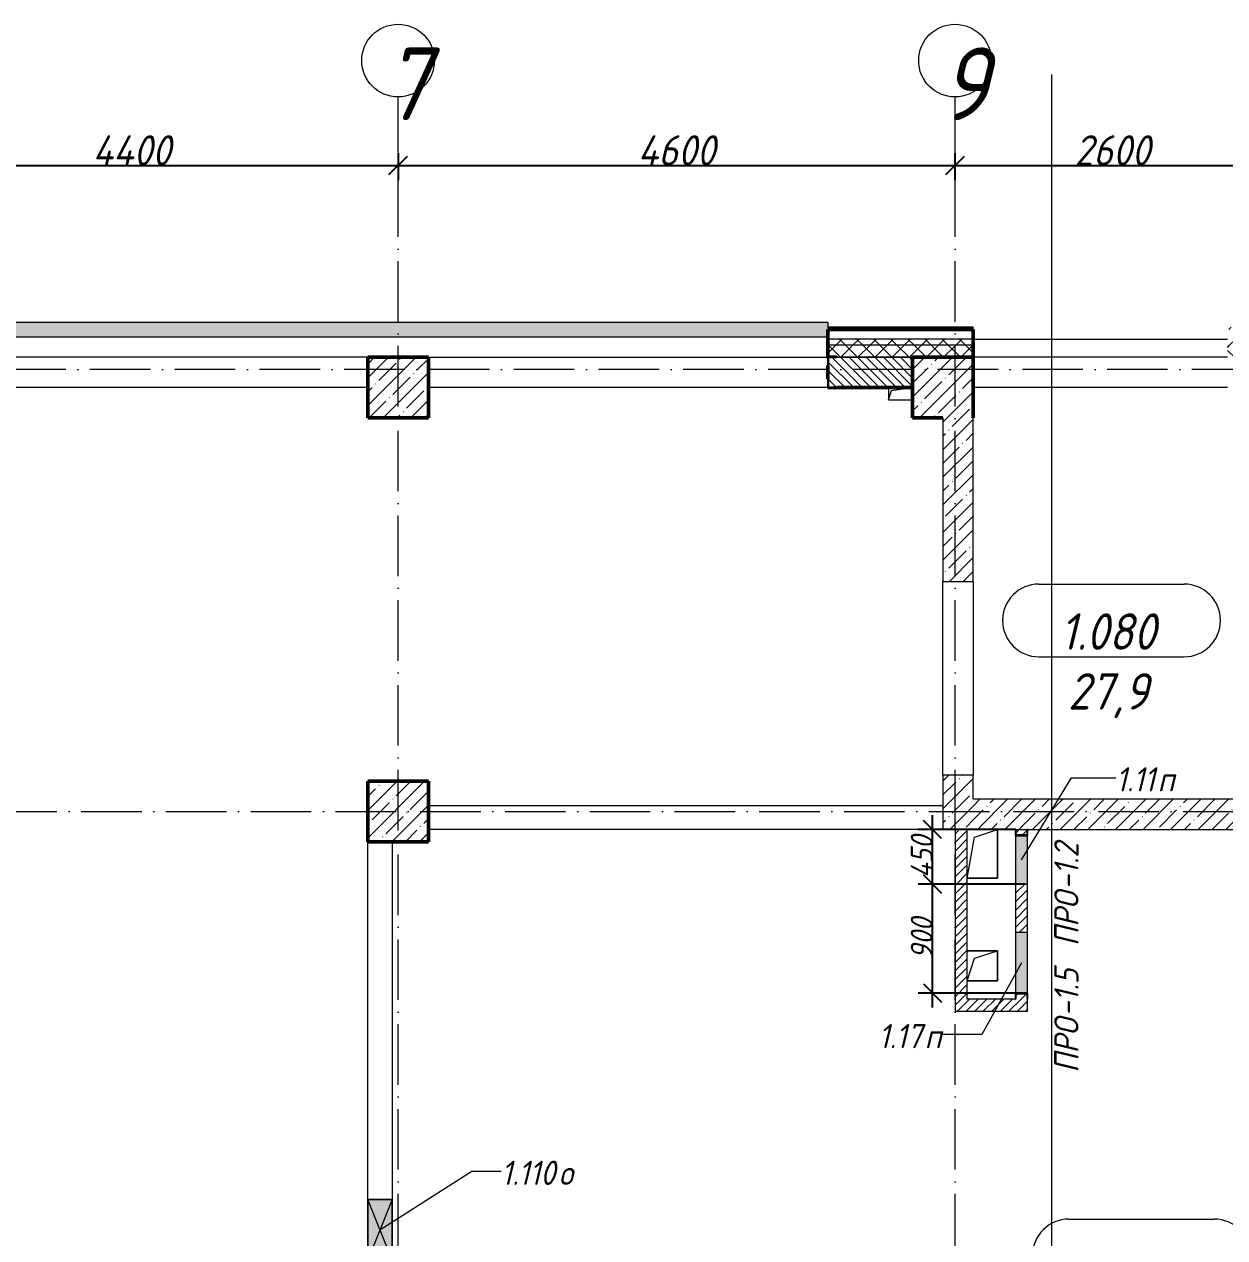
# Model space of a CAD drawing. Header units: millimetres. Extents: x -12989 to 629078, y -109036 to 555275.
# Drawn here: x 519776 to 529691, y 306353 to 316372 of the extents above; entities that cross this region are included whole.
import ezdxf

# ---------------------------------------------------------------- set-up
doc = ezdxf.new("R2010")
doc.units = ezdxf.units.MM
doc.linetypes.add('50_200_ШТРИХ_1Т_ш5_п1_п1_', pattern=[700, 500, -100, 0, -100])
for name, color, linetype, lineweight in [('A-____-____-DIMS', 7, 'Continuous', 9), ('A-DETL-GENF-OTLN', 7, 'Continuous', 9), ('A-FLOR-____-OTLN', 7, 'Continuous', 9), ('A-GENM-____-MCUT', 7, 'Continuous', 25), ('A-GENM-____-OTLN', 7, 'Continuous', 9), ('A-GENM-____-OTLN-1', 7, 'Continuous', 25), ('A-GLAZ-____-IDEN', 7, 'Continuous', 9), ('A-GLAZ-____-OTLN', 7, 'Continuous', 9), ('A-WALL-____-MCUT-1', 7, 'Continuous', 9), ('A-WALL-____-MCUT-2', 7, 'Continuous', 50), ('A-WALL-____-MCUT-3', 7, 'Continuous', 9), ('A-WALL-____-OTLN', 7, 'Continuous', 9), ('A-WALL-____-PATT-1', 7, 'Continuous', 9), ('A-WALL-FNSH-MCUT-1', 7, 'Continuous', 9), ('I-WALL-____-OTLN', 7, 'Continuous', 9), ('S-COLS-____-MCUT', 7, 'Continuous', 50), ('S-COLS-____-OTLN', 7, 'Continuous', 9), ('S-GRID-____-IDEN', 7, 'Continuous', 9), ('S-GRID-____-OTLN-1', 7, '50_200_ШТРИХ_1Т_ш5_п1_п1_', 9)]:
    doc.layers.add(name, color=color, linetype=linetype, lineweight=lineweight)
for name, color, linetype, lineweight, true_color in [('A-AREA-IDEN-1', 7, 'Continuous', 9, 0xaaaaaa), ('A-GLAZ-____-OTLN-1', 7, 'Continuous', 9, 0xc0c0c0), ('G-____-____-SYMB-1', 9, 'Continuous', 9, 0x808080)]:
    doc.layers.add(name, color=color, linetype=linetype, lineweight=lineweight, true_color=true_color)
doc.styles.add('ISOCPEUR_I', font='isocpeui.ttf', dxfattribs={"width": 0.9, "height": 2.5})
doc.styles.add('ISOCPEUR_I_10', font='isocpeui.ttf', dxfattribs={"width": 0.9, "height": 180})
doc.styles.add('ISOCPEUR_I_9', font='isocpeui.ttf', dxfattribs={"width": 0.9, "height": 250})
doc.dimstyles.new('ISO-1_8_0_9К_СРЕДНИЙ_Кладочные_3', dxfattribs={"dimscale": 304.8, "dimtxt": 179.276612, "dimasz": 0.492126, "dimexe": 0.393701, "dimexo": 0, "dimgap": 0, "dimtad": 1, "dimdec": 3, "dimrnd": 0.001, "dimdsep": 46, "dimtxsty": 'ISOCPEUR_I_10', "dimblk1": 'OBLIQUE', "dimblk2": 'OBLIQUE', "dimsah": 1, "dimcen": 0.09, "dimdle": 0.393701, "dimazin": 0, "dimtfac": 1, "dimtdec": 4, "dimtix": 1, "dimtmove": 0, "dimatfit": 3, "dimfxl": 1, "dimtvp": 1, "dimtolj": 1, "dimtzin": 0, "dimarcsym": 2})
doc.dimstyles.new('ISO-2_5_0_9К_БОЛЬШОЙ_ОСИ', dxfattribs={"dimscale": 304.8, "dimtxt": 248.995294, "dimasz": 0.492126, "dimexe": 0.393701, "dimexo": 0, "dimgap": 0, "dimtad": 1, "dimdec": 0, "dimzin": 0, "dimdsep": 46, "dimtxsty": 'ISOCPEUR_I_9', "dimblk1": 'OBLIQUE', "dimblk2": 'OBLIQUE', "dimsah": 1, "dimcen": 0.09, "dimdle": 0.393701, "dimazin": 0, "dimtfac": 1, "dimtdec": 4, "dimtix": 1, "dimtmove": 0, "dimatfit": 3, "dimfxl": 1, "dimtvp": 1, "dimtolj": 1, "dimtzin": 0, "dimarcsym": 2})
pattern_1 = [(45, (513013.31, 265891.49), (-70.71068, 70.71068), []), (135, (513013.31, 265891.49), (-70.71068, -70.71068), [])]
pattern_2 = [(45, (513013.31, 265891.49), (-114.04925, 114.04925), []), (45, (513127.36, 265891.49), (-114.04925, 114.04925), [201.612, -40.322, 3.353, -36.97])]
pattern_3 = [(45, (513013.31, 265891.49), (-35.35534, 35.35534), [])]

# ---------------------------------------------------------------- blocks, each defined once
blk = doc.blocks.new('BSC_Колонна _Прямоугольная - 500х500-V7-АР1_План отверстий 1 этажа в осях 1-64_А-ГГ')
at = {"layer": 'S-COLS-____-OTLN'}
h = blk.add_hatch(dxfattribs=at)
h.set_pattern_fill('FP_35', color=256, style=0, pattern_type=2)
h.set_pattern_definition([(45, (-9850, -43981.04), (-114.04925, 114.04925), []), (45, (-9735.95, -43981.04), (-114.04925, 114.04925), [201.613, -40.323, 3.353, -36.97])])
h.paths.add_polyline_path([(-250, -250), (250, -250), (250, 250), (-250, 250)], flags=0)
at = {"layer": 'S-COLS-____-MCUT'}
for p, q in [((250, 250), (-250, 250)), ((-250, 250), (-250, -250)), ((250, -250), (250, 250)), ((-250, -250), (250, -250))]:
    blk.add_line(p, q, dxfattribs=at)
blk = doc.blocks.new('BSC_Колонна _Прямоугольная - 500х500-V80-АР1_План отверстий 1 этажа в осях 1-64_А-ГГ')
at = {"layer": 'S-COLS-____-OTLN'}
h = blk.add_hatch(dxfattribs=at)
h.set_pattern_fill('FP_112', color=256, style=0, pattern_type=2)
h.set_pattern_definition([(45, (-9850, -47481.04), (-114.04925, 114.04925), []), (45, (-9735.95, -47481.04), (-114.04925, 114.04925), [201.613, -40.323, 3.353, -36.97])])
h.paths.add_polyline_path([(-250, -250), (250, -250), (250, 250), (-250, 250)], flags=0)
at = {"layer": 'S-COLS-____-MCUT'}
for p, q in [((250, 250), (-250, 250)), ((-250, 250), (-250, -250)), ((250, -250), (250, 250)), ((-250, -250), (250, -250))]:
    blk.add_line(p, q, dxfattribs=at)
blk = doc.blocks.new('Фахверк_СКБ_Уголок - 250_2700-27497298-АР1_План отверстий 1 этажа в осях 1-64_А-ГГ')
at = {"layer": 'A-GENM-____-MCUT'}
for p, q in [((200, 181), (125, 181)), ((125, 181), (125, 106)), ((125, 106), (131, 106)), ((131, 106), (131, 175)), ((131, 175), (200, 175)), ((200, 175), (200, 181)), ((131, -6), (125, -6)), ((125, -6), (125, -81)), ((125, -81), (200, -81)), ((131, -75), (131, -6)), ((200, -75), (131, -75)), ((200, -81), (200, -75))]:
    blk.add_line(p, q, dxfattribs=at)
blk = doc.blocks.new('AR_Отверстие Ниша - Лючок-32403523-АР1_План отверстий 1 этажа в осях 1-64_А-ГГ')
at = {"layer": 'A-GLAZ-____-OTLN'}
blk.add_hatch(color=256, dxfattribs=at).paths.add_polyline_path([(-200, 50), (-200, -50), (200, -50), (200, 50), (153, 50)], flags=0)
for p, q in [((200, 50), (-200, 50)), ((-200, 50), (-200, -50)), ((-200, -50), (200, -50))]:
    blk.add_line(p, q, dxfattribs=at)
blk = doc.blocks.new('AR_Отверстие Ниша - Лючок-32403555-АР1_План отверстий 1 этажа в осях 1-64_А-ГГ')
at = {"layer": 'A-GLAZ-____-OTLN'}
blk.add_hatch(color=256, dxfattribs=at).paths.add_polyline_path([(-250, 50), (-250, -50), (250, -50), (250, 50)], flags=0)
for p, q in [((250, 50), (-250, 50)), ((250, -50), (250, 50)), ((-250, -50), (250, -50))]:
    blk.add_line(p, q, dxfattribs=at)
blk = doc.blocks.new('154_Фахверк_СКБ_Швеллер - Тип_100_4010_1-28088705-АР1_План отверстий 1 этажа в осях 1-64_А-ГГ')
at = {"layer": 'A-GENM-____-MCUT'}
for p, q in [((175, 50), (125, 50)), ((125, 50), (125, -50)), ((128, 47), (175, 47)), ((128, -47), (128, 47)), ((175, 47), (175, 50)), ((125, -50), (175, -50)), ((175, -47), (128, -47)), ((175, -50), (175, -47))]:
    blk.add_line(p, q, dxfattribs=at)
blk = doc.blocks.new('AR_Отверстие прямоугольное _в плите_ - AR_Отверстие прямоугольное _в плите_-30458064-АР1_План отверстий 1 этажа в осях 1-64_А-ГГ')
at = {"layer": 'A-GENM-____-OTLN'}
for p, q in [((125, 125), (-125, 125)), ((-63, 63), (125, 125)), ((125, -125), (125, 125)), ((-125, -125), (-63, 63)), ((-125, -125), (125, -125))]:
    blk.add_line(p, q, dxfattribs=at)
blk = doc.blocks.new('AR_Отверстие прямоугольное _в плите_ - AR_Отверстие прямоугольное _в плите_-V169-АР1_План отверстий 1 этажа в осях 1-64_А-ГГ')
at = {"layer": 'A-GENM-____-OTLN'}
for p, q in [((-125, -200), (-63, 137)), ((-63, 137), (125, 200)), ((125, -200), (125, 200)), ((-125, -200), (125, -200))]:
    blk.add_line(p, q, dxfattribs=at)
blk = doc.blocks.new('AR_Отверстие прямоугольное _в плите_ - AR_Отверстие прямоугольное _в плите_-30511731-АР1_План отверстий 1 этажа в осях 1-64_А-ГГ')
at = {"layer": 'A-GENM-____-OTLN'}
for p, q in [((-100, 50), (-100, -50)), ((-100, -50), (-75, 25)), ((-75, 25), (100, 50)), ((-100, -50), (100, -50))]:
    blk.add_line(p, q, dxfattribs=at)
blk = doc.blocks.new('Отлив_СКБ - Отлив витража_120_НВФ-31885342-АР1_План отверстий 1 этажа в осях 1-64_А-ГГ')
at = {"layer": 'A-GLAZ-____-OTLN-1'}
for points in [[(0, 0), (0, -2), (7800, -2), (7800, 0), (2810, 0)], [(0, -2), (0, -120), (7800, -120), (7800, -2), (2810, -2)]]:
    blk.add_hatch(color=256, dxfattribs=at).paths.add_polyline_path(points, flags=0)
at = {"layer": 'A-GLAZ-____-OTLN'}
for p, q in [((0, 0), (7800, 0)), ((7800, -2), (0, -2)), ((0, -120), (0, -83)), ((7800, -83), (7800, -120)), ((0, -120), (7800, -120))]:
    blk.add_line(p, q, dxfattribs=at)
blk = doc.blocks.new('AR_Отверстие прямоугольное _в стене__БезПР - AR_Отверстие прямоугольное _в стене__БезПР-36427908-АР1_План отверстий 1 этажа в осях 1-64_А-ГГ')
at = {"layer": 'A-GLAZ-____-OTLN'}
blk.add_hatch(color=256, dxfattribs=at).paths.add_polyline_path([(250, -100), (250, 100), (-250, 100), (-250, -100)], flags=0)
at = {"layer": 'A-DETL-GENF-OTLN'}
for p, q in [((-250, -100), (-250, 100)), ((-250, 100), (250, 100)), ((250, 100), (-250, -100)), ((-250, 100), (250, -100)), ((250, 100), (-250, 100)), ((-250, 100), (-250, -100)), ((250, 100), (250, -100)), ((250, -100), (250, 100)), ((250, -100), (-250, -100)), ((-250, -100), (250, -100))]:
    blk.add_line(p, q, dxfattribs=at)
at = {"layer": 'A-GLAZ-____-OTLN'}
blk.add_line((250, 100), (-250, 100), dxfattribs=at)
blk = doc.blocks.new('Ось сетки - Круг_Ø6_00__ISO-2_5_0_9K_-25732049-АР1_План отверстий 1 этажа в осях 1-64_А-ГГ')
at = {"layer": 'S-GRID-____-IDEN'}
blk.add_circle((0, 0), 3, dxfattribs=at)
blk = doc.blocks.new('_Oblique')
at = {"color": 0, "linetype": 'ByBlock', "lineweight": -2}
blk.add_line((-0.5, -0.5), (0.5, 0.5), dxfattribs=at)
blk = doc.blocks.new('*D5787')
at = {"layer": 'A-____-____-DIMS', "color": 0, "lineweight": -2, "transparency": 16777216}
for p, q in [((527278, 308253), (527278, 309393)), ((528042, 309273), (527158, 309273)), ((528011, 308373), (527158, 308373))]:
    blk.add_line(p, q, dxfattribs=at)
at = {"layer": 'Defpoints', "color": 0, "transparency": 16777216}
for p in [(527278, 309273), (528042, 309273), (528011, 308373)]:
    blk.add_point(p, dxfattribs=at)
at = {"layer": 'A-____-____-DIMS', "color": 0, "lineweight": -2, "transparency": 16777216, "xscale": 150, "yscale": 150, "zscale": 150}
for p, rotation in [((527278, 309273), 90), ((527278, 308373), 270)]:
    blk.add_blockref('_Oblique', p, dxfattribs=dict(at, rotation=rotation))
at = {"layer": 'A-____-____-DIMS', "color": 0, "transparency": 16777216, "insert": (527188, 308823), "char_height": 180, "width": 409.58, "attachment_point": 5, "rotation": 90, "style": 'ISOCPEUR_I_10'}
blk.add_mtext('\\A1;900', dxfattribs=at)
blk = doc.blocks.new('*D5788')
at = {"layer": 'A-____-____-DIMS', "color": 0, "lineweight": -2, "transparency": 16777216}
for p, q in [((527278, 309153), (527278, 309843)), ((527963, 309723), (527158, 309723)), ((528042, 309273), (527158, 309273))]:
    blk.add_line(p, q, dxfattribs=at)
at = {"layer": 'Defpoints', "color": 0, "transparency": 16777216}
for p in [(527278, 309723), (527963, 309723), (528042, 309273)]:
    blk.add_point(p, dxfattribs=at)
at = {"layer": 'A-____-____-DIMS', "color": 0, "lineweight": -2, "transparency": 16777216, "xscale": 150, "yscale": 150, "zscale": 150}
for p, rotation in [((527278, 309723), 90), ((527278, 309273), 270)]:
    blk.add_blockref('_Oblique', p, dxfattribs=dict(at, rotation=rotation))
at = {"layer": 'A-____-____-DIMS', "color": 0, "transparency": 16777216, "insert": (527188, 309498), "char_height": 180, "width": 426.13, "attachment_point": 5, "rotation": 90, "style": 'ISOCPEUR_I_10'}
blk.add_mtext('\\A1;450', dxfattribs=at)
blk = doc.blocks.new('*D5810')
at = {"layer": 'A-____-____-DIMS', "color": 0, "lineweight": -2, "transparency": 16777216}
for p, q in [((518463, 315312), (518463, 315086)), ((522863, 315312), (522863, 315086)), ((518343, 315206), (522983, 315206))]:
    blk.add_line(p, q, dxfattribs=at)
at = {"layer": 'Defpoints', "color": 0, "transparency": 16777216}
for p in [(518463, 315312), (522863, 315312), (522863, 315206)]:
    blk.add_point(p, dxfattribs=at)
at = {"layer": 'A-____-____-DIMS', "color": 0, "lineweight": -2, "transparency": 16777216, "xscale": 150, "yscale": 150, "zscale": 150, "rotation": 180}
blk.add_blockref('_Oblique', (518463, 315206), dxfattribs=at)
at = {"layer": 'A-____-____-DIMS', "color": 0, "lineweight": -2, "transparency": 16777216, "xscale": 150, "yscale": 150, "zscale": 150}
blk.add_blockref('_Oblique', (522863, 315206), dxfattribs=at)
at = {"layer": 'A-____-____-DIMS', "color": 0, "transparency": 16777216, "insert": (520663, 315331), "char_height": 250, "width": 804.45, "attachment_point": 5, "style": 'ISOCPEUR_I_9'}
blk.add_mtext('\\A1;4400', dxfattribs=at)
blk = doc.blocks.new('*D5811')
at = {"layer": 'A-____-____-DIMS', "color": 0, "lineweight": -2, "transparency": 16777216}
for p, q in [((522863, 315312), (522863, 315086)), ((527463, 315312), (527463, 315086)), ((522743, 315206), (527583, 315206))]:
    blk.add_line(p, q, dxfattribs=at)
at = {"layer": 'Defpoints', "color": 0, "transparency": 16777216}
for p in [(522863, 315312), (527463, 315312), (527463, 315206)]:
    blk.add_point(p, dxfattribs=at)
at = {"layer": 'A-____-____-DIMS', "color": 0, "lineweight": -2, "transparency": 16777216, "xscale": 150, "yscale": 150, "zscale": 150, "rotation": 180}
blk.add_blockref('_Oblique', (522863, 315206), dxfattribs=at)
at = {"layer": 'A-____-____-DIMS', "color": 0, "lineweight": -2, "transparency": 16777216, "xscale": 150, "yscale": 150, "zscale": 150}
blk.add_blockref('_Oblique', (527463, 315206), dxfattribs=at)
at = {"layer": 'A-____-____-DIMS', "color": 0, "transparency": 16777216, "insert": (525163, 315331), "char_height": 250, "width": 781.46, "attachment_point": 5, "style": 'ISOCPEUR_I_9'}
blk.add_mtext('\\A1;4600', dxfattribs=at)
blk = doc.blocks.new('*D5812')
at = {"layer": 'A-____-____-DIMS', "color": 0, "lineweight": -2, "transparency": 16777216}
for p, q in [((527463, 315312), (527463, 315086)), ((530063, 315312), (530063, 315086)), ((527343, 315206), (530183, 315206))]:
    blk.add_line(p, q, dxfattribs=at)
at = {"layer": 'Defpoints', "color": 0, "transparency": 16777216}
for p in [(527463, 315312), (530063, 315312), (530063, 315206)]:
    blk.add_point(p, dxfattribs=at)
at = {"layer": 'A-____-____-DIMS', "color": 0, "lineweight": -2, "transparency": 16777216, "xscale": 150, "yscale": 150, "zscale": 150, "rotation": 180}
blk.add_blockref('_Oblique', (527463, 315206), dxfattribs=at)
at = {"layer": 'A-____-____-DIMS', "color": 0, "lineweight": -2, "transparency": 16777216, "xscale": 150, "yscale": 150, "zscale": 150}
blk.add_blockref('_Oblique', (530063, 315206), dxfattribs=at)
at = {"layer": 'A-____-____-DIMS', "color": 0, "transparency": 16777216, "insert": (528763, 315331), "char_height": 250, "width": 758.48, "attachment_point": 5, "style": 'ISOCPEUR_I_9'}
blk.add_mtext('\\A1;2600', dxfattribs=at)
blk = doc.blocks.new('AAR_СКБ_Марка_помещения_1_5 ммп - Номер _ Площадь-27962135-АИ_План этажа_Стены_1')
at = {"layer": 'A-AREA-IDEN-1'}
for p, q in [((-2.987, 3), (3.013, 3)), ((-2.987, 0), (3.013, 0))]:
    blk.add_line(p, q, dxfattribs=at)
for centre, start, end in [((-2.987, 1.5), 90, 270), ((3.013, 1.5), 270, 90)]:
    blk.add_arc(centre, 1.5, start, end, dxfattribs=at)

msp = doc.modelspace()

# ---------------------------------------------------------------- hatches: boundary and pattern name
at = {"layer": 'A-WALL-____-PATT-1'}
h = msp.add_hatch(dxfattribs=at)
h.set_pattern_fill('FP_3', color=256, style=0, pattern_type=2)
h.set_pattern_definition([(45, (513013.31, 265891.49), (-85.53659, 85.53659), []), (45, (513070.34, 265891.49), (-85.53659, 85.53659), [])])
h.paths.add_polyline_path([(536793.3109, 313852.5335), (536793.3109, 313872.5335), (531713.3109, 313872.5335), (531713.3109, 313852.5335), (535975.3966, 313852.5335)], flags=0)
h.paths.add_polyline_path([(530313.3109, 313852.5335), (530313.3109, 313872.5335), (529713.3109, 313872.5335), (529713.3109, 313852.5335)], flags=0)
h.paths.add_polyline_path([(527613.3109, 313852.5335), (527613.3109, 313872.5335), (526413.3109, 313872.5335), (526413.3109, 313852.5335), (527138.0751, 313852.5335)], flags=0)
h.paths.add_polyline_path([(518613.3109, 313852.5335), (518613.3109, 313872.5335), (510333.3109, 313872.5335), (510333.3109, 313852.5335), (518300.7537, 313852.5335)], flags=0)
h = msp.add_hatch(dxfattribs=at)
h.set_pattern_fill('FP_1', color=256, style=0, pattern_type=2)
h.set_pattern_definition(pattern_1)
h.paths.add_polyline_path([(536663.3109, 313722.5335), (536713.3109, 313722.5335), (536713.3109, 313772.5335), (531713.3109, 313772.5335), (531713.3109, 313722.5335), (535975.3966, 313722.5335)], flags=0)
h.paths.add_polyline_path([(527613.3109, 313722.5335), (527613.3109, 313772.5335), (526413.3109, 313772.5335), (526413.3109, 313722.5335), (527138.0751, 313722.5335)], flags=0)
h.paths.add_polyline_path([(529713.3109, 313722.5335), (530313.3109, 313722.5335), (530313.3109, 313772.5335), (529713.3109, 313772.5335)], flags=0)
h.paths.add_polyline_path([(518300.7537, 313722.5335), (518613.3109, 313722.5335), (518613.3109, 313772.5335), (510413.3109, 313772.5335), (510413.3109, 313722.5335), (516533.2894, 313722.5335)], flags=0)
h = msp.add_hatch(dxfattribs=at)
h.set_pattern_fill('FP_1', color=256, style=0, pattern_type=2)
h.set_pattern_definition(pattern_1)
h.paths.add_polyline_path([(536563.3109, 313622.5335), (536663.3109, 313622.5335), (536663.3109, 313722.5335), (531713.3109, 313722.5335), (531713.3109, 313622.5335), (535975.3966, 313622.5335)], flags=0)
h.paths.add_polyline_path([(530313.3109, 313622.5335), (530313.3109, 313722.5335), (529713.3109, 313722.5335), (529713.3109, 313622.5335)], flags=0)
h.paths.add_polyline_path([(527138.0751, 313622.5335), (527613.3109, 313622.5335), (527613.3109, 313722.5335), (526413.3109, 313722.5335), (526413.3109, 313628.5335), (526488.3109, 313628.5335), (526488.3109, 313622.5335), (527113.3109, 313622.5335)], flags=0)
h.paths.add_polyline_path([(518613.3109, 313622.5335), (518613.3109, 313722.5335), (510463.3109, 313722.5335), (510463.3109, 313622.5335), (518300.7537, 313622.5335)], flags=0)
h = msp.add_hatch(dxfattribs=at)
h.set_pattern_fill('FP_6', color=256, style=0, pattern_type=2)
h.set_pattern_definition([(135, (513013.31, 265891.49), (-35.35534, -35.35534), [])])
h.paths.add_polyline_path([(526488.3109, 313372.5335), (527113.3109, 313372.5335), (527113.3109, 313622.5335), (526419.3109, 313622.5335), (526419.3109, 313553.5335), (526413.3109, 313553.5335), (526413.3109, 313441.5335), (526419.3109, 313441.5335), (526419.3109, 313372.5335)], flags=0)
h = msp.add_hatch(dxfattribs=at)
h.set_pattern_fill('FP_27', color=256, style=0, pattern_type=2)
h.set_pattern_definition(pattern_2)
h.paths.add_polyline_path([(527363.3109, 309722.5335), (527613.3109, 309722.5335), (527613.3109, 310172.5335), (527363.3109, 310172.5335)], flags=0)
h.paths.add_polyline_path([(527613.3109, 311772.5335), (527613.3109, 313122.5335), (527363.3109, 313122.5335), (527363.3109, 311772.5335)], flags=0)
h = msp.add_hatch(dxfattribs=at)
h.set_pattern_fill('FP_27', color=256, style=0, pattern_type=2)
h.set_pattern_definition(pattern_2)
h.paths.add_polyline_path([(536063.3109, 309722.5335), (536063.3109, 309972.5335), (527613.3109, 309972.5335), (527613.3109, 309722.5335), (534207.9323, 309722.5335)], flags=0)
h = msp.add_hatch(dxfattribs=at)
h.set_pattern_fill('FP_5', color=256, style=0, pattern_type=2)
h.set_pattern_definition(pattern_3)
h.paths.add_polyline_path([(527563.3109, 308322.5335), (527563.3109, 309722.5335), (527463.3109, 309722.5335), (527463.3109, 308322.5335)], flags=0)
h = msp.add_hatch(dxfattribs=at)
h.set_pattern_fill('FP_5', color=256, style=0, pattern_type=2)
h.set_pattern_definition(pattern_3)
h.paths.add_polyline_path([(528060.3109, 308322.5335), (528060.3109, 308369.5335), (527966.3109, 308369.5335), (527966.3109, 308322.5335), (528013.3109, 308322.5335)], flags=0)
h.paths.add_polyline_path([(527963.3109, 308872.5335), (528063.3109, 308872.5335), (528063.3109, 309272.5335), (527963.3109, 309272.5335)], flags=0)
h.paths.add_polyline_path([(528060.3109, 309675.5335), (528060.3109, 309722.5335), (527966.3109, 309722.5335), (527966.3109, 309675.5335)], flags=0)
h = msp.add_hatch(dxfattribs=at)
h.set_pattern_fill('FP_5', color=256, style=0, pattern_type=2)
h.set_pattern_definition(pattern_3)
h.paths.add_polyline_path([(527463.3109, 308222.5335), (528063.3109, 308222.5335), (528063.3109, 308322.5335), (527463.3109, 308322.5335)], flags=0)
at = {"layer": 'S-COLS-____-OTLN'}
h = msp.add_hatch(dxfattribs=at)
h.set_pattern_fill('FP_27', color=256, style=0, pattern_type=2)
h.set_pattern_definition(pattern_2)
h.paths.add_polyline_path([(527113.3109, 313122.5335), (527613.3109, 313122.5335), (527613.3109, 313622.5335), (527113.3109, 313622.5335)], flags=0)

# ---------------------------------------------------------------- linework, layer by layer
at = {"layer": 'A-FLOR-____-OTLN'}
for p, q in [((527813.3109, 309722.5335), (527813.3109, 309322.5335)), ((527813.3109, 309322.5335), (527563.3109, 309322.5335)), ((527563.3109, 308722.5335), (527813.3109, 308722.5335)), ((527813.3109, 308722.5335), (527813.3109, 308472.5335)), ((527813.3109, 308472.5335), (527563.3109, 308472.5335))]:
    msp.add_line(p, q, dxfattribs=at)
at = {"layer": 'A-GLAZ-____-IDEN'}
for p, q in [((528013.3109, 309472.5335), (528424.1366, 310150.2689)), ((528424.1366, 310150.2689), (528791.7413, 310150.2689)), ((528013.3109, 308622.5335), (527684.6876, 308029.8119)), ((527684.6876, 308029.8119), (527356.0644, 308029.8119)), ((522713.3109, 306417.5335), (523472.3966, 306900.8846)), ((523472.3966, 306900.8846), (523715.1821, 306900.8846))]:
    msp.add_line(p, q, dxfattribs=at)
at = {"layer": 'A-WALL-____-MCUT-1'}
for p, q in [((527363.3109, 313122.5335), (527363.3109, 311772.5335)), ((527613.3109, 311772.5335), (527613.3109, 313122.5335)), ((527363.3109, 311772.5335), (527613.3109, 311772.5335)), ((527363.3109, 310172.5335), (527363.3109, 309722.5335)), ((527613.3109, 310172.5335), (527363.3109, 310172.5335)), ((527613.3109, 309972.5335), (527613.3109, 310172.5335)), ((536063.3109, 309972.5335), (527613.3109, 309972.5335)), ((527363.3109, 309722.5335), (527963.3109, 309722.5335)), ((527966.3109, 309722.5335), (528060.3109, 309722.5335)), ((528063.3109, 309722.5335), (536063.3109, 309722.5335))]:
    msp.add_line(p, q, dxfattribs=at)
at = {"layer": 'A-WALL-____-MCUT-2'}
for p, q in [((526413.3109, 313852.5335), (526413.3109, 313628.5335)), ((527613.3109, 313852.5335), (526413.3109, 313852.5335)), ((527613.3109, 313622.5335), (527613.3109, 313852.5335)), ((526413.3109, 313553.5335), (526413.3109, 313441.5335)), ((527113.3109, 313622.5335), (527613.3109, 313622.5335)), ((527113.3109, 313372.5335), (527113.3109, 313622.5335)), ((526488.3109, 313372.5335), (527113.3109, 313372.5335))]:
    msp.add_line(p, q, dxfattribs=at)
at = {"layer": 'A-WALL-____-MCUT-3'}
for p, q in [((527613.3109, 313772.5335), (526413.3109, 313772.5335)), ((527613.3109, 313722.5335), (526413.3109, 313722.5335)), ((526488.3109, 313622.5335), (527113.3109, 313622.5335)), ((527113.3109, 313622.5335), (526488.3109, 313622.5335))]:
    msp.add_line(p, q, dxfattribs=at)
at = {"layer": 'A-WALL-____-OTLN'}
for p, q in [((527613.3109, 313772.5335), (529713.3109, 313772.5335)), ((522613.3109, 313622.5335), (518613.3109, 313622.5335)), ((523113.3109, 313622.5335), (523113.3109, 313622.5335)), ((523113.3109, 313622.5335), (526413.3109, 313622.5335)), ((529713.3109, 313622.5335), (527613.3109, 313622.5335)), ((522613.3109, 313372.5335), (518613.3109, 313372.5335)), ((526413.3109, 313372.5335), (523113.3109, 313372.5335)), ((529713.3109, 313372.5335), (527613.3109, 313372.5335)), ((527363.3109, 310172.5335), (527363.3109, 311772.5335)), ((527613.3109, 311772.5335), (527613.3109, 310172.5335))]:
    msp.add_line(p, q, dxfattribs=at)
at = {"layer": 'A-WALL-FNSH-MCUT-1'}
for p, q in [((527613.3109, 313872.5335), (526413.3109, 313872.5335)), ((526413.3109, 313872.5335), (526413.3109, 313852.5335)), ((527613.3109, 313852.5335), (527613.3109, 313872.5335)), ((527463.3109, 309722.5335), (527463.3109, 308222.5335)), ((527563.3109, 308322.5335), (527563.3109, 309722.5335)), ((527963.3109, 309272.5335), (527963.3109, 308872.5335)), ((528063.3109, 308872.5335), (528063.3109, 309272.5335)), ((527963.3109, 308322.5335), (527563.3109, 308322.5335)), ((528063.3109, 308222.5335), (528063.3109, 308322.5335)), ((527463.3109, 308222.5335), (528063.3109, 308222.5335))]:
    msp.add_line(p, q, dxfattribs=at)
at = {"layer": 'G-____-____-SYMB-1'}
msp.add_line((528259.5819, 315956.3984), (528259.5819, 261220.5123), dxfattribs=at)
at = {"layer": 'I-WALL-____-OTLN'}
for p, q in [((523113.3109, 309922.5335), (527363.3109, 309922.5335)), ((527363.3109, 309722.5335), (523113.3109, 309722.5335)), ((522613.3109, 306667.5335), (522613.3109, 309622.5335)), ((522813.3109, 309622.5335), (522813.3109, 306667.5335))]:
    msp.add_line(p, q, dxfattribs=at)
at = {"layer": 'S-COLS-____-MCUT'}
for p, q in [((527613.3109, 313622.5335), (527113.3109, 313622.5335)), ((527113.3109, 313622.5335), (527113.3109, 313122.5335)), ((527613.3109, 313122.5335), (527613.3109, 313622.5335)), ((527113.3109, 313122.5335), (527363.3109, 313122.5335))]:
    msp.add_line(p, q, dxfattribs=at)
at = {"layer": 'S-GRID-____-OTLN-1'}
for p, q in [((522863.3109, 261408.8852), (522863.3109, 315772.4512)), ((527463.3109, 261408.8852), (527463.3109, 315772.4512)), ((539721.0501, 313522.5335), (508344.5407, 313522.5335)), ((508344.5407, 309872.5335), (539721.0501, 309872.5335))]:
    msp.add_line(p, q, dxfattribs=at)

# ---------------------------------------------------------------- block references
at = {"layer": 'A-AREA-IDEN-1', "xscale": 199.9999999999999, "yscale": 199.9999999999999, "zscale": 199.9999999999999}
for p in [(528752.8879, 311149.7176), (529000.8807, 305906.4412)]:
    msp.add_blockref('AAR_СКБ_Марка_помещения_1_5 ммп - Номер _ Площадь-27962135-АИ_План этажа_Стены_1', p, dxfattribs=at)
at = {"layer": 'A-GENM-____-OTLN'}
for name, p in [('AR_Отверстие прямоугольное _в плите_ - AR_Отверстие прямоугольное _в плите_-30511731-АР1_План отверстий 1 этажа в осях 1-64_А-ГГ', (527013.3109, 313322.5335)), ('AR_Отверстие прямоугольное _в плите_ - AR_Отверстие прямоугольное _в плите_-V169-АР1_План отверстий 1 этажа в осях 1-64_А-ГГ', (527688.3109, 309522.5335)), ('AR_Отверстие прямоугольное _в плите_ - AR_Отверстие прямоугольное _в плите_-30458064-АР1_План отверстий 1 этажа в осях 1-64_А-ГГ', (527688.3109, 308597.5335))]:
    msp.add_blockref(name, p, dxfattribs=at)
at = {"layer": 'A-GENM-____-OTLN-1'}
msp.add_blockref('Фахверк_СКБ_Уголок - 250_2700-27497298-АР1_План отверстий 1 этажа в осях 1-64_А-ГГ', (526288.3109, 313447.5335), dxfattribs=at)
for p, rotation in [((528013.3109, 309547.5335), 90), ((528013.3109, 308497.5335), 270)]:
    msp.add_blockref('154_Фахверк_СКБ_Швеллер - Тип_100_4010_1-28088705-АР1_План отверстий 1 этажа в осях 1-64_А-ГГ', p, dxfattribs=dict(at, rotation=rotation))
at = {"layer": 'A-GLAZ-____-OTLN'}
for name, p, rotation in [('Отлив_СКБ - Отлив витража_120_НВФ-31885342-АР1_План отверстий 1 этажа в осях 1-64_А-ГГ', (526413.3109, 313789.5335), 180), ('AR_Отверстие Ниша - Лючок-32403523-АР1_План отверстий 1 этажа в осях 1-64_А-ГГ', (528013.3109, 309472.5335), 90), ('AR_Отверстие Ниша - Лючок-32403555-АР1_План отверстий 1 этажа в осях 1-64_А-ГГ', (528013.3109, 308622.5335), 90), ('AR_Отверстие прямоугольное _в стене__БезПР - AR_Отверстие прямоугольное _в стене__БезПР-36427908-АР1_План отверстий 1 этажа в осях 1-64_А-ГГ', (522713.3109, 306417.5335), 269.9999999999999)]:
    msp.add_blockref(name, p, dxfattribs=dict(at, rotation=rotation))
at = {"layer": 'S-COLS-____-OTLN'}
for name, p in [('BSC_Колонна _Прямоугольная - 500х500-V80-АР1_План отверстий 1 этажа в осях 1-64_А-ГГ', (522863.3109, 313372.5335)), ('BSC_Колонна _Прямоугольная - 500х500-V7-АР1_План отверстий 1 этажа в осях 1-64_А-ГГ', (522863.3109, 309872.5335))]:
    msp.add_blockref(name, p, dxfattribs=at)
at = {"layer": 'S-GRID-____-IDEN', "xscale": 99.99999999999993, "yscale": 99.99999999999993, "zscale": 99.99999999999993}
for p in [(522863.3109, 316072.4512), (527463.3109, 316072.4512)]:
    msp.add_blockref('Ось сетки - Круг_Ø6_00__ISO-2_5_0_9K_-25732049-АР1_План отверстий 1 этажа в осях 1-64_А-ГГ', p, dxfattribs=at)

# ---------------------------------------------------------------- texts
at = {"layer": 'A-AREA-IDEN-1', "char_height": 300, "attachment_point": 8, "line_spacing_factor": 1.139951, "style": 'ISOCPEUR_I'}
for s, insert, width in [('\\pxqc,t8.46667,16.93333,25.4,33.86667,42.33333,50.8,59.26667,67.73333,76.2,84.66667,93.13333,101.6,110.06667,118.53333,127,135.46667,143.93333,152.4,160.86667,169.33333,177.8,186.26667,194.73333,203.2,211.66667,220.13333,228.6,237.06667,245.53333,254,262.46667,270.93333;{1.080}', (528727.4589, 311208.0474), 900), ('\\pxqc,t8.46667,16.93333,25.4,33.86667,42.33333,50.8,59.26667,67.73333,76.2,84.66667,93.13333,101.6,110.06667,118.53333,127,135.46667,143.93333,152.4,160.86667,169.33333,177.8,186.26667,194.73333,203.2,211.66667,220.13333,228.6,237.06667,245.53333,254,262.46667,270.93333;{27,9}', (528728.4589, 310644.0995), 754)]:
    msp.add_mtext(s, dxfattribs=dict(at, insert=insert, width=width))
at = {"layer": 'A-GLAZ-____-IDEN', "char_height": 200, "attachment_point": 1, "style": 'ISOCPEUR_I_9'}
for s, insert, width in [('1.11', (528791.7413, 310237.8835), 418.480875), ('\\fISOCPEUR|b0|i1|c204|p34|;\\W.9;п', (529137.0226, 310237.8835), 158.734125), ('1.17', (526831.7057, 308117.4265), 461.772), ('\\fISOCPEUR|b0|i1|c204|p34|;\\W.9;п', (527212.7057, 308117.4265), 158.734125), ('1.110', (523715.1821, 306988.4992), 577.215), ('\\fISOCPEUR|b0|i1|c204|p34|;\\W.9;о', (524191.4321, 306988.4992), 158.734125)]:
    msp.add_mtext(s, dxfattribs=dict(at, insert=insert, width=width))
at = {"layer": 'A-GLAZ-____-IDEN', "char_height": 200, "attachment_point": 1, "rotation": 90, "style": 'ISOCPEUR_I_9'}
for s, insert, width in [('-1.2', (528283.5584, 309225.144), 505.063125), ('ПРО', (528283.5584, 308760.8003), 562.784625), ('-1.5', (528283.5584, 308178.9533), 505.063125), ('ПРО', (528283.5584, 307714.6095), 562.784625)]:
    msp.add_mtext(s, dxfattribs=dict(at, insert=insert, width=width))
at = {"layer": 'S-GRID-____-IDEN', "char_height": 600, "width": 202.02525, "attachment_point": 1, "style": 'ISOCPEUR_I'}
for s, insert in [('\\fISOCPEUR|b0|i1|c204|p34|;\\W.9;7', (522741.6326, 316181.2258)), ('\\fISOCPEUR|b0|i1|c204|p34|;\\W.9;9', (527341.6326, 316181.2258))]:
    msp.add_mtext(s, dxfattribs=dict(at, insert=insert))

# ---------------------------------------------------------------- dimensions: what is measured, and where the dimension line sits
at = {"layer": 'A-____-____-DIMS'}
for base, p1, p2, override, picture, middle in [((522863.3109, 315206.2758), (518463.3109, 315312.3419), (522863.3109, 315312.3419), {"dimpost": '<>', "dimfxl": 4400}, '*D5810', (520663.3109, 315331.2758)), ((527463.3109, 315206.2758), (522863.3109, 315312.3419), (527463.3109, 315312.3419), {"dimpost": '<>', "dimfxl": 4600}, '*D5811', (525163.3109, 315331.2758)), ((530063.3109, 315206.2758), (527463.3109, 315312.3419), (530063.3109, 315312.3419), {"dimpost": '<>', "dimfxl": 2600}, '*D5812', (528763.3109, 315331.2758))]:
    dim = msp.add_linear_dim(base=base, p1=p1, p2=p2, dimstyle='ISO-2_5_0_9К_БОЛЬШОЙ_ОСИ', override=override, dxfattribs=at)
    dim.commit()
    dim.dimension.update_dxf_attribs({"geometry": picture, "text_midpoint": middle})
for base, p1, p2, override, picture, middle in [((527278.1334, 309722.5335), (528042.1539, 309272.5335), (527963.3109, 309722.5335), {"dimpost": '<>', "dimfxl": 456.854705}, '*D5788', (527188.1334, 309497.5335)), ((527278.1334, 309272.5335), (528011.2842, 308372.5335), (528042.1539, 309272.5335), {"dimpost": '<>', "dimfxl": 900.529256}, '*D5787', (527188.1334, 308822.5335))]:
    dim = msp.add_linear_dim(base=base, p1=p1, p2=p2, angle=90, dimstyle='ISO-1_8_0_9К_СРЕДНИЙ_Кладочные_3', override=override, dxfattribs=at)
    dim.commit()
    dim.dimension.update_dxf_attribs({"geometry": picture, "text_midpoint": middle})

doc.saveas('drawing.dxf')
